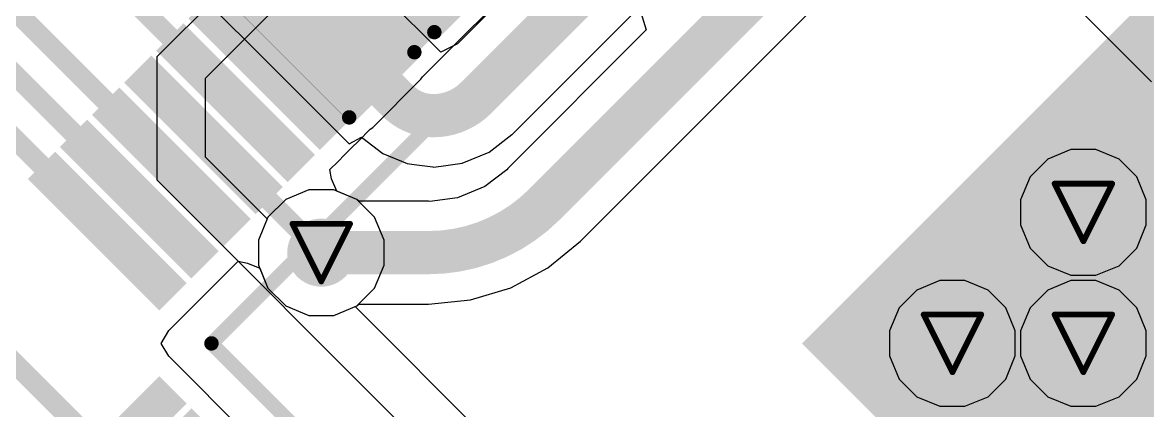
# Model space of a CAD drawing. Header units: inches. Extents: x 0 to 5359, y 0 to 5098.
# Drawn here: x 44.52 to 54.43, y 59.44 to 62.86 of the extents above; entities that cross this region are included whole.
import ezdxf

# ---------------------------------------------------------------- set-up
doc = ezdxf.new("R2010")
doc.units = ezdxf.units.IN
for name, color, linetype in [('Bottom Layer', 5, 'Continuous'), ('Bottom Overlay', 54, 'Continuous'), ('Bottom Paste', 16, 'Continuous'), ('Bottom Solder', 6, 'Continuous'), ('Drill Drawing', 1, 'Continuous'), ('Layer 1', 16, 'Continuous'), ('Layer 2', 76, 'Continuous'), ('Top Layer', 1, 'Continuous'), ('Top Overlay', 2, 'Continuous'), ('Top Paste', 8, 'Continuous'), ('Top Solder', 216, 'Continuous'), ('Via Holes', 16, 'Continuous')]:
    doc.layers.add(name, color=color, linetype=linetype)

# ---------------------------------------------------------------- blocks, each defined once
blk = doc.blocks.new('LQFP_128_EP_14_14__64')
at = {"layer": 'Top Layer'}
for points in [[(-2.499994999999999, -2.499995000000001), (-2.499995000000001, 2.499994999999999), (2.499994999999999, 2.499995000000001), (2.499995000000001, -2.499994999999999)], [(-6.84968404, -2.8997402), (-6.84968404, -3.0997398), (-8.34968104, -3.0997398), (-8.34968104, -2.8997402)], [(-6.84968404, -3.3000442), (-6.84968404, -3.5000438), (-8.34968104, -3.5000438), (-8.34968104, -3.3000442)], [(-6.849681499999999, -3.699840199999999), (-6.849681499999999, -3.8998398), (-8.3496785, -3.8998398), (-8.3496785, -3.699840199999999)], [(-6.84968404, -4.0998902), (-6.84968404, -4.2998898), (-8.34968104, -4.2998898), (-8.34968104, -4.0998902)], [(-6.849681499999999, -4.499940199999999), (-6.849681499999999, -4.6999398), (-8.3496785, -4.6999398), (-8.3496785, -4.499940199999999)], [(-6.849681499999999, -4.8999902), (-6.849681499999999, -5.099989799999999), (-8.3496785, -5.099989799999999), (-8.3496785, -4.8999902)], [(-6.84968404, -5.3000402), (-6.84968404, -5.5000398), (-8.34968104, -5.5000398), (-8.34968104, -5.3000402)], [(-6.849681499999999, -5.7000902), (-6.849681499999999, -5.9000898), (-8.3496785, -5.9000898), (-8.3496785, -5.7000902)], [(-6.849681499999999, -6.100140199999999), (-6.849681499999999, -6.3001398), (-8.3496785, -6.3001398), (-8.3496785, -6.100140199999999)], [(-6.3001398, -6.849681499999999), (-6.100140199999999, -6.849681499999999), (-6.100140199999999, -8.3496785), (-6.3001398, -8.3496785)]]:
    blk.add_hatch(color=1, dxfattribs=at).paths.add_polyline_path(points)
at = {"layer": 'Top Paste'}
for points in [[(-2.499994999999999, -2.499995000000001), (-2.499995000000001, 2.499994999999999), (2.499994999999999, 2.499995000000001), (2.499995000000001, -2.499994999999999)], [(-6.84968404, -2.8997402), (-6.84968404, -3.0997398), (-8.34968104, -3.0997398), (-8.34968104, -2.8997402)], [(-6.84968404, -3.3000442), (-6.84968404, -3.5000438), (-8.34968104, -3.5000438), (-8.34968104, -3.3000442)], [(-6.849681499999999, -3.699840199999999), (-6.849681499999999, -3.8998398), (-8.3496785, -3.8998398), (-8.3496785, -3.699840199999999)], [(-6.84968404, -4.0998902), (-6.84968404, -4.2998898), (-8.34968104, -4.2998898), (-8.34968104, -4.0998902)], [(-6.849681499999999, -4.499940199999999), (-6.849681499999999, -4.6999398), (-8.3496785, -4.6999398), (-8.3496785, -4.499940199999999)], [(-6.849681499999999, -4.8999902), (-6.849681499999999, -5.099989799999999), (-8.3496785, -5.099989799999999), (-8.3496785, -4.8999902)], [(-6.84968404, -5.3000402), (-6.84968404, -5.5000398), (-8.34968104, -5.5000398), (-8.34968104, -5.3000402)], [(-6.849681499999999, -5.7000902), (-6.849681499999999, -5.9000898), (-8.3496785, -5.9000898), (-8.3496785, -5.7000902)], [(-6.849681499999999, -6.100140199999999), (-6.849681499999999, -6.3001398), (-8.3496785, -6.3001398), (-8.3496785, -6.100140199999999)], [(-6.3001398, -6.849681499999999), (-6.100140199999999, -6.849681499999999), (-6.100140199999999, -8.3496785), (-6.3001398, -8.3496785)]]:
    blk.add_hatch(color=8, dxfattribs=at).paths.add_polyline_path(points)
at = {"layer": 'Top Solder'}
for points in [[(-2.569994859999999, -2.56999486), (-2.56999486, 2.569994859999999), (2.569994859999999, 2.56999486), (2.56999486, -2.569994859999999)], [(-6.779684179999999, -2.82974034), (-6.779684179999999, -3.16973966), (-8.4196809, -3.16973966), (-8.4196809, -2.82974034)], [(-6.779684179999999, -3.23004434), (-6.779684179999999, -3.57004366), (-8.4196809, -3.57004366), (-8.4196809, -3.23004434)], [(-6.77968164, -3.62984034), (-6.77968164, -3.96983966), (-8.419678359999999, -3.96983966), (-8.419678359999999, -3.62984034)], [(-6.779684179999999, -4.02989034), (-6.779684179999999, -4.36988966), (-8.4196809, -4.36988966), (-8.4196809, -4.02989034)], [(-6.77968164, -4.42994034), (-6.77968164, -4.76993966), (-8.419678359999999, -4.76993966), (-8.419678359999999, -4.42994034)], [(-6.77968164, -4.829990339999999), (-6.77968164, -5.16998966), (-8.419678359999999, -5.16998966), (-8.419678359999999, -4.829990339999999)], [(-6.779684179999999, -5.23004034), (-6.779684179999999, -5.57003966), (-8.4196809, -5.57003966), (-8.4196809, -5.23004034)], [(-6.77968164, -5.63009034), (-6.77968164, -5.970089659999999), (-8.419678359999999, -5.970089659999999), (-8.419678359999999, -5.63009034)], [(-6.77968164, -6.03014034), (-6.77968164, -6.37013966), (-8.419678359999999, -6.37013966), (-8.419678359999999, -6.03014034)], [(-6.37013966, -6.77968164), (-6.03014034, -6.77968164), (-6.03014034, -8.419678359999999), (-6.37013966, -8.419678359999999)], [(-5.970089659999999, -6.77968164), (-5.63009034, -6.77968164), (-5.63009034, -8.419678359999999), (-5.970089659999999, -8.419678359999999)]]:
    blk.add_hatch(color=216, dxfattribs=at).paths.add_polyline_path(points)
at = {"layer": 'Top Overlay'}
for points in [[(-6.249924, -6.249924, 0.127, 0.127, 0), (-6.249924, 6.249924, 0.127, 0.127, 0)], [(-6.249924, -6.249924, 0.127, 0.127, 0), (6.249924, -6.249924, 0.127, 0.127, 0)]]:
    blk.add_lwpolyline(points, format="xyseb", dxfattribs=at)
blk.add_lwpolyline([(-6.281674, -6.249924, 0.0635, 0.0635, 1), (-6.218173999999999, -6.249924, 0.0635, 0.0635, 1)], format="xyseb", close=True, dxfattribs=at)
blk.add_lwpolyline([(-6.281674, -6.249924, 0.0635, 0.0635, 1), (-6.218173999999999, -6.249924, 0.0635, 0.0635, 1)], format="xyseb", close=True, dxfattribs=at)
blk = doc.blocks.new('R___0402_B_164')
at = {"layer": 'Bottom Layer'}
for points in [[(-0.2413, 0.3175), (-0.2412999999999999, -0.3175), (-0.6985, -0.3175), (-0.6985, 0.3175)], [(0.6985, 0.3175), (0.6985, -0.3175), (0.2413, -0.3175), (0.2412999999999999, 0.3175)]]:
    blk.add_hatch(color=5, dxfattribs=at).paths.add_polyline_path(points)
at = {"layer": 'Bottom Paste'}
for points in [[(-0.2413, 0.3175), (-0.2412999999999999, -0.3175), (-0.6985, -0.3175), (-0.6985, 0.3175)], [(0.6985, 0.3175), (0.6985, -0.3175), (0.2413, -0.3175), (0.2412999999999999, 0.3175)]]:
    blk.add_hatch(color=16, dxfattribs=at).paths.add_polyline_path(points)
at = {"layer": 'Bottom Solder'}
for points in [[(-0.18629884, 0.37250116), (-0.1862988399999999, -0.37250116), (-0.75350116, -0.37250116), (-0.75350116, 0.37250116)], [(0.75350116, 0.37250116), (0.75350116, -0.37250116), (0.18629884, -0.37250116), (0.1862988399999999, 0.37250116)]]:
    blk.add_hatch(color=6, dxfattribs=at).paths.add_polyline_path(points)
at = {"layer": 'Bottom Overlay'}
for points in [[(0.7874, 0.4064, 0.127, 0.127, 0), (-0.7874, 0.4064, 0.127, 0.127, 0)], [(-0.7874, 0.4064, 0.127, 0.127, 0), (-0.7874, -0.4064, 0.127, 0.127, 0)], [(0.8128, 0.4318, 0.0032258, 0.0032258, 0), (-0.8128, 0.4318, 0.0032258, 0.0032258, 0)], [(0.7874, 0.4064, 0.127, 0.127, 0), (0.7874, -0.4064, 0.127, 0.127, 0)], [(0.7874, -0.4064, 0.127, 0.127, 0), (-0.7874, -0.4064, 0.127, 0.127, 0)]]:
    blk.add_lwpolyline(points, format="xyseb", dxfattribs=at)
for points in [[(-0.8191499999999999, 0.4064, 0.0635, 0.0635, 1), (-0.7556499999999999, 0.4064, 0.0635, 0.0635, 1)], [(-0.8191499999999999, 0.4064, 0.0635, 0.0635, 1), (-0.7556499999999999, 0.4064, 0.0635, 0.0635, 1)], [(-0.81360518, 0.4318, 0.0016129, 0.0016129, 1), (-0.8119948199999999, 0.4318, 0.0016129, 0.0016129, 1)], [(0.7556499999999999, 0.4064, 0.0635, 0.0635, 1), (0.8191499999999999, 0.4064, 0.0635, 0.0635, 1)], [(0.7556499999999999, 0.4064, 0.0635, 0.0635, 1), (0.8191499999999999, 0.4064, 0.0635, 0.0635, 1)], [(0.8119948199999999, 0.4318, 0.0016129, 0.0016129, 1), (0.81360518, 0.4318, 0.0016129, 0.0016129, 1)], [(-0.8191499999999999, -0.4064, 0.0635, 0.0635, 1), (-0.7556499999999999, -0.4064, 0.0635, 0.0635, 1)], [(-0.8191499999999999, -0.4064, 0.0635, 0.0635, 1), (-0.7556499999999999, -0.4064, 0.0635, 0.0635, 1)], [(0.7556499999999999, -0.4064, 0.0635, 0.0635, 1), (0.8191499999999999, -0.4064, 0.0635, 0.0635, 1)], [(0.7556499999999999, -0.4064, 0.0635, 0.0635, 1), (0.8191499999999999, -0.4064, 0.0635, 0.0635, 1)]]:
    blk.add_lwpolyline(points, format="xyseb", close=True, dxfattribs=at)
blk = doc.blocks.new('C___0402_B_350')
at = {"layer": 'Bottom Layer'}
for points in [[(-0.2413, 0.3175), (-0.2412999999999999, -0.3175), (-0.6985, -0.3175), (-0.6985, 0.3175)], [(0.6985, 0.3175), (0.6985, -0.3175), (0.2413, -0.3175), (0.2412999999999999, 0.3175)]]:
    blk.add_hatch(color=5, dxfattribs=at).paths.add_polyline_path(points)
at = {"layer": 'Bottom Paste'}
for points in [[(-0.2413, 0.3175), (-0.2412999999999999, -0.3175), (-0.6985, -0.3175), (-0.6985, 0.3175)], [(0.6985, 0.3175), (0.6985, -0.3175), (0.2413, -0.3175), (0.2412999999999999, 0.3175)]]:
    blk.add_hatch(color=16, dxfattribs=at).paths.add_polyline_path(points)
at = {"layer": 'Bottom Solder'}
for points in [[(-0.18130012, 0.37749988), (-0.18130012, -0.37749988), (-0.7584998799999999, -0.37749988), (-0.7584998799999999, 0.37749988)], [(0.7584998799999999, 0.37749988), (0.7584998799999999, -0.37749988), (0.18130012, -0.37749988), (0.18130012, 0.37749988)]]:
    blk.add_hatch(color=6, dxfattribs=at).paths.add_polyline_path(points)
at = {"layer": 'Bottom Overlay'}
for points in [[(-0.2794, 0.4064, 0.127, 0.127, 0), (-0.7874, 0.4064, 0.127, 0.127, 0)], [(-0.7874, 0.4064, 0.127, 0.127, 0), (-0.7874, -0.4064, 0.127, 0.127, 0)], [(0.7874, 0.4064, 0.127, 0.127, 0), (0.2794, 0.4064, 0.127, 0.127, 0)], [(0.7874, 0.4064, 0.127, 0.127, 0), (0.7874, -0.4064, 0.127, 0.127, 0)], [(-0.2794, -0.4064, 0.127, 0.127, 0), (-0.7874, -0.4064, 0.127, 0.127, 0)], [(0.7874, -0.4064, 0.127, 0.127, 0), (0.2794, -0.4064, 0.127, 0.127, 0)]]:
    blk.add_lwpolyline(points, format="xyseb", dxfattribs=at)
for points in [[(-0.8191499999999999, 0.4064, 0.0635, 0.0635, 1), (-0.7556499999999999, 0.4064, 0.0635, 0.0635, 1)], [(-0.8191499999999999, 0.4064, 0.0635, 0.0635, 1), (-0.7556499999999999, 0.4064, 0.0635, 0.0635, 1)], [(-0.31115, 0.4064, 0.0635, 0.0635, 1), (-0.24765, 0.4064, 0.0635, 0.0635, 1)], [(0.24765, 0.4064, 0.0635, 0.0635, 1), (0.31115, 0.4064, 0.0635, 0.0635, 1)], [(0.7556499999999999, 0.4064, 0.0635, 0.0635, 1), (0.8191499999999999, 0.4064, 0.0635, 0.0635, 1)], [(0.7556499999999999, 0.4064, 0.0635, 0.0635, 1), (0.8191499999999999, 0.4064, 0.0635, 0.0635, 1)], [(-0.8191499999999999, -0.4064, 0.0635, 0.0635, 1), (-0.7556499999999999, -0.4064, 0.0635, 0.0635, 1)], [(-0.8191499999999999, -0.4064, 0.0635, 0.0635, 1), (-0.7556499999999999, -0.4064, 0.0635, 0.0635, 1)], [(-0.31115, -0.4064, 0.0635, 0.0635, 1), (-0.24765, -0.4064, 0.0635, 0.0635, 1)], [(0.24765, -0.4064, 0.0635, 0.0635, 1), (0.31115, -0.4064, 0.0635, 0.0635, 1)], [(0.7556499999999999, -0.4064, 0.0635, 0.0635, 1), (0.8191499999999999, -0.4064, 0.0635, 0.0635, 1)], [(0.7556499999999999, -0.4064, 0.0635, 0.0635, 1), (0.8191499999999999, -0.4064, 0.0635, 0.0635, 1)]]:
    blk.add_lwpolyline(points, format="xyseb", close=True, dxfattribs=at)

msp = doc.modelspace()

# ---------------------------------------------------------------- hatches: boundary and pattern name
at = {"layer": 'Bottom Layer'}
h = msp.add_hatch(color=5, dxfattribs=at)
edge = h.paths.add_edge_path()
edge.add_arc((53.86606193999999, 61.1877491), 0.2999994, 0, 360)
h = msp.add_hatch(color=5, dxfattribs=at)
edge = h.paths.add_edge_path()
edge.add_arc((47.1490802, 60.83367564), 0.2999994, 0, 360)
h = msp.add_hatch(color=5, dxfattribs=at)
edge = h.paths.add_edge_path()
edge.add_arc((52.71206119999999, 60.03374581999999), 0.2999994, 0, 360)
h = msp.add_hatch(color=5, dxfattribs=at)
edge = h.paths.add_edge_path()
edge.add_arc((53.86606448, 60.03374581999999), 0.2999994, 0, 360)
at = {"layer": 'Layer 1'}
h = msp.add_hatch(color=16, dxfattribs=at)
edge = h.paths.add_edge_path()
edge.add_arc((53.86606193999999, 61.1877491), 0.2999994, 0, 360)
h = msp.add_hatch(color=16, dxfattribs=at)
edge = h.paths.add_edge_path()
edge.add_arc((47.1490802, 60.83367564), 0.2999994, 0, 360)
h = msp.add_hatch(color=16, dxfattribs=at)
edge = h.paths.add_edge_path()
edge.add_arc((52.71206119999999, 60.03374581999999), 0.2999994, 0, 360)
h = msp.add_hatch(color=16, dxfattribs=at)
edge = h.paths.add_edge_path()
edge.add_arc((53.86606448, 60.03374581999999), 0.2999994, 0, 360)
at = {"layer": 'Layer 2'}
h = msp.add_hatch(color=76, dxfattribs=at)
edge = h.paths.add_edge_path()
edge.add_arc((53.86606193999999, 61.1877491), 0.2999994, 0, 360)
h = msp.add_hatch(color=76, dxfattribs=at)
edge = h.paths.add_edge_path()
edge.add_arc((47.1490802, 60.83367564), 0.2999994, 0, 360)
h = msp.add_hatch(color=76, dxfattribs=at)
edge = h.paths.add_edge_path()
edge.add_arc((52.71206119999999, 60.03374581999999), 0.2999994, 0, 360)
h = msp.add_hatch(color=76, dxfattribs=at)
edge = h.paths.add_edge_path()
edge.add_arc((53.86606448, 60.03374581999999), 0.2999994, 0, 360)
at = {"layer": 'Top Layer'}
msp.add_hatch(color=1, dxfattribs=at).paths.add_polyline_path([(45.85034518, 63.68826226), (47.41900346, 62.11960397999999), (47.84366098, 62.54426149999999), (46.2750027, 64.11291978)])
h = msp.add_hatch(color=1, dxfattribs=at)
edge = h.paths.add_edge_path()
edge.add_arc((53.86606193999999, 61.1877491), 0.2999994, 0, 360)
h = msp.add_hatch(color=1, dxfattribs=at)
edge = h.paths.add_edge_path()
edge.add_arc((47.1490802, 60.83367564), 0.2999994, 0, 360)
h = msp.add_hatch(color=1, dxfattribs=at)
edge = h.paths.add_edge_path()
edge.add_arc((52.71206119999999, 60.03374581999999), 0.2999994, 0, 360)
h = msp.add_hatch(color=1, dxfattribs=at)
edge = h.paths.add_edge_path()
edge.add_arc((53.86606448, 60.03374581999999), 0.2999994, 0, 360)
at = {"layer": 'Via Holes'}
h = msp.add_hatch(color=7, dxfattribs=at)
edge = h.paths.add_edge_path()
edge.add_arc((53.86606193999999, 61.1877491), 0.1499997, 0, 360)
h = msp.add_hatch(color=7, dxfattribs=at)
edge = h.paths.add_edge_path()
edge.add_arc((47.1490802, 60.83367564), 0.1499997, 0, 360)
h = msp.add_hatch(color=7, dxfattribs=at)
edge = h.paths.add_edge_path()
edge.add_arc((52.71206119999999, 60.03374581999999), 0.1499997, 0, 360)
h = msp.add_hatch(color=7, dxfattribs=at)
edge = h.paths.add_edge_path()
edge.add_arc((53.86606448, 60.03374581999999), 0.1499997, 0, 360)

# ---------------------------------------------------------------- linework, layer by layer
at = {"layer": 'Bottom Layer'}
for p, q in [((49.43344444, 60.93546359999999), (52.73512186, 64.23714102)), ((49.42350034, 63.74902921999999), (48.34972296, 62.67525438)), ((48.2030024, 62.60022278), (47.53835043999999, 63.2648722)), ((46.04774128, 63.13903551999999), (46.71228147999999, 62.47449532)), ((48.83203594, 61.87570048), (49.94278048, 62.98644755999999)), ((49.95359071999999, 62.98892406), (50.01387, 62.79775603999999)), ((50.01387, 62.79775603999999), (48.792511, 61.57639704)), ((48.34972296, 62.67525438), (48.2030024, 62.60022278)), ((46.71228147999999, 62.47449532), (47.39477948, 61.79199731999999)), ((48.62794948, 61.71935585999999), (48.8294553, 61.87397582)), ((48.8294553, 61.87397582), (48.83203594, 61.87570048)), ((47.39477948, 61.79199731999999), (47.50322478, 61.85084658)), ((47.50322478, 61.85084658), (47.50338734, 61.85068402)), ((47.50338734, 61.85068402), (47.51408582, 61.84353646)), ((47.51408582, 61.84353646), (47.69033134, 61.70829669999999)), ((47.69033134, 61.70829669999999), (47.90583002, 61.61903347999999)), ((48.39118084, 61.62128392), (48.62794948, 61.71935585999999)), ((47.90583002, 61.61903347999999), (47.96878391999999, 61.61074546)), ((47.96878391999999, 61.61074546), (48.13222784, 61.58849252)), ((48.13222784, 61.58849252), (48.1370894, 61.58752478)), ((48.1370894, 61.58752478), (48.1370894, 61.58751969999999)), ((48.1370894, 61.58751969999999), (48.13710209999999, 61.58751716)), ((48.13710209999999, 61.58751716), (48.13713512, 61.58752478)), ((48.13713512, 61.58752478), (48.20429272, 61.59649098)), ((48.20429272, 61.59649098), (48.30835398, 61.6103797)), ((48.30835398, 61.6103797), (48.39118084, 61.62128392)), ((48.792511, 61.57639704), (48.78479956, 61.56485528)), ((48.78479956, 61.56485528), (48.59004506, 61.41541438)), ((47.0388823, 61.38767504), (46.83526574, 61.30333434)), ((47.2592781, 61.38767504), (47.0388823, 61.38767504)), ((47.46289466, 61.30333434), (47.2592781, 61.38767504)), ((48.59004506, 61.41541438), (48.35056116, 61.31621721999999)), ((46.83526574, 61.30333434), (46.6794215, 61.1474901)), ((47.47934624, 61.28688276), (47.46289466, 61.30333434)), ((48.09356396, 61.28688276), (47.47934624, 61.28688276)), ((48.10717836, 61.28417511999999), (48.09356396, 61.28688276)), ((48.35056116, 61.31621721999999), (48.10717836, 61.28417511999999)), ((46.6794215, 61.1474901), (46.5950808, 60.94387353999999)), ((46.5950808, 60.94387353999999), (46.5950808, 60.72347774)), ((49.14653366, 60.69946458), (49.43373908, 60.93516896000001)), ((49.43373908, 60.93516896000001), (49.43344444, 60.93546359999999)), ((46.5950808, 60.72347774), (46.6794215, 60.51986117999999)), ((48.81886095999999, 60.52431888), (49.14653366, 60.69946458)), ((46.6794215, 60.51986117999999), (46.83526574, 60.36401694)), ((48.46331684, 60.41646794), (48.81886095999999, 60.52431888)), ((48.09356396, 60.38004942), (48.46331684, 60.41646794)), ((46.83526574, 60.36401694), (47.0388823, 60.27967623999999)), ((47.2592781, 60.27967623999999), (47.46289466, 60.36401694)), ((47.46289466, 60.36401694), (47.47934624, 60.38046852)), ((47.47934624, 60.38046852), (48.09356396, 60.38046852)), ((48.09356396, 60.38046852), (48.09356396, 60.38004942)), ((47.0388823, 60.27967623999999), (47.2592781, 60.27967623999999))]:
    msp.add_line(p, q, dxfattribs=at)
for points in [[(49.11297772, 61.25593031999999, 0.3809999999999999, 0.3809999999999999, 0), (52.41465514, 64.55760774, 0.3809999999999999, 0.3809999999999999, 0)], [(48.51156922, 62.1961672, 0.3809999999999999, 0.3809999999999999, 0), (49.97749973999999, 63.66209772, 0.3809999999999999, 0.3809999999999999, 0)], [(47.45764194, 62.53735778, 0.3809999999999999, 0.3809999999999999, 0), (47.45764702, 62.53735778, 0.3809999999999999, 0.3809999999999999, 0)], [(47.45764702, 62.53735778, 0.3809999999999999, 0.3809999999999999, 0), (47.82368896, 62.1713133, 0.3809999999999999, 0.3809999999999999, 0)], [(48.51156922, 62.1961672, 0.3809999999999999, 0.3809999999999999, -0.1992946027840899), (48.13709447999999, 62.0407319, 0.3809999999999999, 0.3809999999999999, 0)], [(47.82368896, 62.1713133, 0.3809999999999999, 0.3809999999999999, 0), (47.82385152, 62.17115073999999, 0.3809999999999999, 0.3809999999999999, 0)], [(48.13709447999999, 62.0407319, 0.3809999999999999, 0.3809999999999999, -0.199868726056772), (47.82385152, 62.17115073999999, 0.3809999999999999, 0.3809999999999999, 0)], [(49.11297772, 61.25593031999999, 0.3809999999999999, 0.3809999999999999, -0.198912367379658), (48.09356396, 60.83367564, 0.3809999999999999, 0.3809999999999999, 0)], [(47.1490802, 60.83367564, 0.3809999999999999, 0.3809999999999999, 0), (48.09356396, 60.83367564, 0.3809999999999999, 0.3809999999999999, 0)]]:
    msp.add_lwpolyline(points, format="xyseb", dxfattribs=at)
for points in [[(47.36239193999999, 62.53735778, 0.1905, 0.1905, 1), (47.55289193999999, 62.53735778, 0.1905, 0.1905, 1)], [(47.36239702, 62.53735778, 0.1905, 0.1905, 1), (47.55289702, 62.53735778, 0.1905, 0.1905, 1)], [(47.36239702, 62.53735778, 0.1905, 0.1905, 1), (47.55289702, 62.53735778, 0.1905, 0.1905, 1)], [(48.41631922, 62.1961672, 0.1905, 0.1905, 1), (48.60681922, 62.1961672, 0.1905, 0.1905, 1)], [(48.41631922, 62.1961672, 0.1905, 0.1905, 1), (48.60681922, 62.1961672, 0.1905, 0.1905, 1)], [(47.72843896, 62.1713133, 0.1905, 0.1905, 1), (47.91893896, 62.1713133, 0.1905, 0.1905, 1)], [(47.72843896, 62.1713133, 0.1905, 0.1905, 1), (47.91893896, 62.1713133, 0.1905, 0.1905, 1)], [(47.72860152, 62.17115073999999, 0.1905, 0.1905, 1), (47.91910151999999, 62.17115073999999, 0.1905, 0.1905, 1)], [(47.72860152, 62.17115073999999, 0.1905, 0.1905, 1), (47.91910151999999, 62.17115073999999, 0.1905, 0.1905, 1)], [(48.04184448, 62.0407319, 0.1905, 0.1905, 1), (48.23234447999999, 62.0407319, 0.1905, 0.1905, 1)], [(48.04184448, 62.0407319, 0.1905, 0.1905, 1), (48.23234447999999, 62.0407319, 0.1905, 0.1905, 1)], [(49.01772772, 61.25593031999999, 0.1905, 0.1905, 1), (49.20822772, 61.25593031999999, 0.1905, 0.1905, 1)], [(49.01772772, 61.25593031999999, 0.1905, 0.1905, 1), (49.20822772, 61.25593031999999, 0.1905, 0.1905, 1)], [(47.0538302, 60.83367564, 0.1905, 0.1905, 1), (47.24433019999999, 60.83367564, 0.1905, 0.1905, 1)], [(47.99831396, 60.83367564, 0.1905, 0.1905, 1), (48.18881396, 60.83367564, 0.1905, 0.1905, 1)], [(47.99831396, 60.83367564, 0.1905, 0.1905, 1), (48.18881396, 60.83367564, 0.1905, 0.1905, 1)]]:
    msp.add_lwpolyline(points, format="xyseb", close=True, dxfattribs=at)
at = {"layer": 'Drill Drawing'}
for points in [[(53.61206194, 61.44174909999999, 0.0508, 0.0508, 0), (54.12006194, 61.44174909999999, 0.0508, 0.0508, 0)], [(53.61206194, 61.44174909999999, 0.0508, 0.0508, 0), (53.86606193999999, 60.93374909999999, 0.0508, 0.0508, 0)], [(53.86606193999999, 60.93374909999999, 0.0508, 0.0508, 0), (54.12006194, 61.44174909999999, 0.0508, 0.0508, 0)], [(46.8950802, 61.08767563999999, 0.0508, 0.0508, 0), (47.4030802, 61.08767563999999, 0.0508, 0.0508, 0)], [(46.8950802, 61.08767563999999, 0.0508, 0.0508, 0), (47.1490802, 60.57967564, 0.0508, 0.0508, 0)], [(47.1490802, 60.57967564, 0.0508, 0.0508, 0), (47.4030802, 61.08767563999999, 0.0508, 0.0508, 0)], [(52.4580612, 60.28774582, 0.0508, 0.0508, 0), (52.9660612, 60.28774582, 0.0508, 0.0508, 0)], [(52.4580612, 60.28774582, 0.0508, 0.0508, 0), (52.71206119999999, 59.77974582, 0.0508, 0.0508, 0)], [(52.71206119999999, 59.77974582, 0.0508, 0.0508, 0), (52.9660612, 60.28774582, 0.0508, 0.0508, 0)], [(53.61206447999999, 60.28774582, 0.0508, 0.0508, 0), (54.12006448, 60.28774582, 0.0508, 0.0508, 0)], [(53.61206447999999, 60.28774582, 0.0508, 0.0508, 0), (53.86606448, 59.77974582, 0.0508, 0.0508, 0)], [(53.86606448, 59.77974582, 0.0508, 0.0508, 0), (54.12006448, 60.28774582, 0.0508, 0.0508, 0)]]:
    msp.add_lwpolyline(points, format="xyseb", dxfattribs=at)
for points in [[(53.59936193999999, 61.44174909999999, 0.0254, 0.0254, 1), (53.62476193999999, 61.44174909999999, 0.0254, 0.0254, 1)], [(53.59936193999999, 61.44174909999999, 0.0254, 0.0254, 1), (53.62476193999999, 61.44174909999999, 0.0254, 0.0254, 1)], [(54.10736194, 61.44174909999999, 0.0254, 0.0254, 1), (54.13276193999999, 61.44174909999999, 0.0254, 0.0254, 1)], [(54.10736194, 61.44174909999999, 0.0254, 0.0254, 1), (54.13276193999999, 61.44174909999999, 0.0254, 0.0254, 1)], [(46.8823802, 61.08767563999999, 0.0254, 0.0254, 1), (46.9077802, 61.08767563999999, 0.0254, 0.0254, 1)], [(46.8823802, 61.08767563999999, 0.0254, 0.0254, 1), (46.9077802, 61.08767563999999, 0.0254, 0.0254, 1)], [(47.3903802, 61.08767563999999, 0.0254, 0.0254, 1), (47.41578019999999, 61.08767563999999, 0.0254, 0.0254, 1)], [(47.3903802, 61.08767563999999, 0.0254, 0.0254, 1), (47.41578019999999, 61.08767563999999, 0.0254, 0.0254, 1)], [(53.85336194, 60.93374909999999, 0.0254, 0.0254, 1), (53.87876194, 60.93374909999999, 0.0254, 0.0254, 1)], [(53.85336194, 60.93374909999999, 0.0254, 0.0254, 1), (53.87876194, 60.93374909999999, 0.0254, 0.0254, 1)], [(47.1363802, 60.57967564, 0.0254, 0.0254, 1), (47.1617802, 60.57967564, 0.0254, 0.0254, 1)], [(47.1363802, 60.57967564, 0.0254, 0.0254, 1), (47.1617802, 60.57967564, 0.0254, 0.0254, 1)], [(52.44536119999999, 60.28774582, 0.0254, 0.0254, 1), (52.47076119999999, 60.28774582, 0.0254, 0.0254, 1)], [(52.44536119999999, 60.28774582, 0.0254, 0.0254, 1), (52.47076119999999, 60.28774582, 0.0254, 0.0254, 1)], [(52.9533612, 60.28774582, 0.0254, 0.0254, 1), (52.97876119999999, 60.28774582, 0.0254, 0.0254, 1)], [(52.9533612, 60.28774582, 0.0254, 0.0254, 1), (52.97876119999999, 60.28774582, 0.0254, 0.0254, 1)], [(53.59936448, 60.28774582, 0.0254, 0.0254, 1), (53.62476448, 60.28774582, 0.0254, 0.0254, 1)], [(53.59936448, 60.28774582, 0.0254, 0.0254, 1), (53.62476448, 60.28774582, 0.0254, 0.0254, 1)], [(54.10736448, 60.28774582, 0.0254, 0.0254, 1), (54.13276448, 60.28774582, 0.0254, 0.0254, 1)], [(54.10736448, 60.28774582, 0.0254, 0.0254, 1), (54.13276448, 60.28774582, 0.0254, 0.0254, 1)], [(52.69936119999999, 59.77974582, 0.0254, 0.0254, 1), (52.7247612, 59.77974582, 0.0254, 0.0254, 1)], [(52.69936119999999, 59.77974582, 0.0254, 0.0254, 1), (52.7247612, 59.77974582, 0.0254, 0.0254, 1)], [(53.85336448, 59.77974582, 0.0254, 0.0254, 1), (53.87876447999999, 59.77974582, 0.0254, 0.0254, 1)], [(53.85336448, 59.77974582, 0.0254, 0.0254, 1), (53.87876447999999, 59.77974582, 0.0254, 0.0254, 1)]]:
    msp.add_lwpolyline(points, format="xyseb", close=True, dxfattribs=at)
at = {"layer": 'Layer 1'}
for p, q in [((47.0388823, 61.38767504), (46.83526574, 61.30333434)), ((47.2592781, 61.38767504), (47.0388823, 61.38767504)), ((47.46289466, 61.30333434), (47.2592781, 61.38767504)), ((46.83526574, 61.30333434), (46.6794215, 61.1474901)), ((47.6187389, 61.1474901), (47.46289466, 61.30333434)), ((46.6794215, 61.1474901), (46.5950808, 60.94387353999999)), ((47.7030796, 60.94387353999999), (47.6187389, 61.1474901)), ((46.5950808, 60.94387353999999), (46.5950808, 60.72347774)), ((47.7030796, 60.72347774), (47.7030796, 60.94387353999999)), ((46.5950808, 60.72347774), (46.6794215, 60.51986117999999)), ((47.6187389, 60.51986117999999), (47.7030796, 60.72347774)), ((46.6794215, 60.51986117999999), (46.83526574, 60.36401694)), ((47.46289466, 60.36401694), (47.6187389, 60.51986117999999)), ((46.83526574, 60.36401694), (47.0388823, 60.27967623999999)), ((47.2592781, 60.27967623999999), (47.46289466, 60.36401694)), ((47.0388823, 60.27967623999999), (47.2592781, 60.27967623999999))]:
    msp.add_line(p, q, dxfattribs=at)
at = {"layer": 'Layer 2'}
for p, q in [((46.12855138, 62.37148562), (49.93356027999999, 66.17650468)), ((48.26007112, 65.11809938), (45.70025912, 62.55828738)), ((51.78983291999999, 65.015872), (54.46606328, 62.33964163999999)), ((45.70025912, 62.55828738), (45.70025912, 61.47451509999999)), ((46.12855392, 61.6764832), (46.12855138, 62.37148562)), ((46.67301561999999, 61.1320215), (46.12855392, 61.6764832)), ((53.75586404, 61.7417485), (53.55224747999999, 61.65740779999999)), ((53.97625984, 61.7417485), (53.75586404, 61.7417485)), ((54.1798764, 61.65740779999999), (53.97625984, 61.7417485)), ((53.55224747999999, 61.65740779999999), (53.39640323999999, 61.50156356)), ((54.33572063999999, 61.50156356), (54.1798764, 61.65740779999999)), ((45.70025912, 61.47451509999999), (50.00112173999999, 57.17365248)), ((53.39640323999999, 61.50156356), (53.31206253999999, 61.29794699999999)), ((54.42006134, 61.29794699999999), (54.33572063999999, 61.50156356)), ((47.0388823, 61.38767504), (46.83526574, 61.30333434)), ((47.2592781, 61.38767504), (47.0388823, 61.38767504)), ((47.46289466, 61.30333434), (47.2592781, 61.38767504)), ((46.83526574, 61.30333434), (46.6794215, 61.1474901)), ((47.6187389, 61.1474901), (47.46289466, 61.30333434)), ((53.31206253999999, 61.29794699999999), (53.31206253999999, 61.0775512)), ((54.42006134, 61.0775512), (54.42006134, 61.29794699999999)), ((46.6794215, 61.1474901), (46.67301561999999, 61.1320215)), ((47.7030796, 60.94387353999999), (47.6187389, 61.1474901)), ((53.31206253999999, 61.0775512), (53.39640323999999, 60.87393463999999)), ((54.33572063999999, 60.87393463999999), (54.42006134, 61.0775512)), ((47.7030796, 60.72347774), (47.7030796, 60.94387353999999)), ((53.39640323999999, 60.87393463999999), (53.55224747999999, 60.7180904)), ((54.1798764, 60.7180904), (54.33572063999999, 60.87393463999999)), ((47.6187389, 60.51986117999999), (47.7030796, 60.72347774)), ((53.55224747999999, 60.7180904), (53.75586404, 60.6337497)), ((53.97625984, 60.6337497), (54.1798764, 60.7180904)), ((52.6018633, 60.58774522), (52.39824674, 60.50340451999999)), ((52.8222591, 60.58774522), (52.6018633, 60.58774522)), ((53.02587566, 60.50340451999999), (52.8222591, 60.58774522)), ((53.75586658, 60.58774522), (53.55225002, 60.50340451999999)), ((53.75586404, 60.6337497), (53.97625984, 60.6337497)), ((53.97626237999999, 60.58774522), (53.75586658, 60.58774522)), ((54.17987894, 60.50340451999999), (53.97626237999999, 60.58774522)), ((47.46289466, 60.36401694), (47.6187389, 60.51986117999999)), ((52.39824674, 60.50340451999999), (52.2424025, 60.34756028)), ((53.1817199, 60.34756028), (53.02587566, 60.50340451999999)), ((53.55225002, 60.50340451999999), (53.39640578, 60.34756028)), ((54.33572318, 60.34756028), (54.17987894, 60.50340451999999)), ((47.44742606, 60.35761105999999), (47.46289466, 60.36401694)), ((51.79047808, 56.01455904), (47.44742606, 60.35761105999999)), ((52.2424025, 60.34756028), (52.1580618, 60.14394372)), ((53.2660606, 60.14394372), (53.1817199, 60.34756028)), ((53.39640578, 60.34756028), (53.31206508, 60.14394372)), ((54.42006388, 60.14394372), (54.33572318, 60.34756028)), ((52.1580618, 60.14394372), (52.1580618, 59.92354792)), ((53.2660606, 59.92354792), (53.2660606, 60.14394372)), ((53.31206508, 60.14394372), (53.31206508, 59.92354792)), ((54.42006388, 59.92354792), (54.42006388, 60.14394372)), ((52.1580618, 59.92354792), (52.2424025, 59.71993135999999)), ((53.1817199, 59.71993135999999), (53.2660606, 59.92354792)), ((53.31206508, 59.92354792), (53.39640578, 59.71993135999999)), ((54.33572318, 59.71993135999999), (54.42006388, 59.92354792)), ((52.2424025, 59.71993135999999), (52.39824674, 59.56408712)), ((53.02587566, 59.56408712), (53.1817199, 59.71993135999999)), ((53.39640578, 59.71993135999999), (53.55225002, 59.56408712)), ((54.17987894, 59.56408712), (54.33572318, 59.71993135999999)), ((52.39824674, 59.56408712), (52.6018633, 59.47974641999999)), ((52.8222591, 59.47974641999999), (53.02587566, 59.56408712)), ((53.55225002, 59.56408712), (53.75586658, 59.47974641999999)), ((53.97626237999999, 59.47974641999999), (54.17987894, 59.56408712)), ((52.6018633, 59.47974641999999), (52.8222591, 59.47974641999999)), ((53.75586658, 59.47974641999999), (53.97626237999999, 59.47974641999999))]:
    msp.add_line(p, q, dxfattribs=at)
at = {"layer": 'Top Layer'}
for p, q in [((48.26745743999999, 62.60884353999999), (48.99496678, 63.33635288)), ((48.04096055999999, 62.3823492), (48.26745743999999, 62.60884353999999)), ((48.02678735999999, 62.36113766), (48.04096055999999, 62.3823492)), ((47.6021273, 61.9364776), (48.02678735999999, 62.36113766)), ((47.47595534, 61.81734144), (47.58092337999999, 61.92230948)), ((47.58092337999999, 61.92230948), (47.6021273, 61.9364776)), ((47.41900854, 61.76038956), (47.47595534, 61.81734144)), ((47.29693106, 61.63831715999999), (47.35387786, 61.69525888)), ((47.35387786, 61.69525888), (47.41900854, 61.76038956)), ((47.41900854, 61.76038956), (47.41900854, 61.76038956)), ((47.22408894, 61.56547504), (47.29693106, 61.63831715999999)), ((47.24044653999999, 61.48282852), (47.22408894, 61.56547504)), ((47.28647388, 61.37641014), (47.24044653999999, 61.48282852)), ((47.46289466, 61.30333434), (47.28647388, 61.37641014)), ((47.6187389, 61.1474901), (47.46289466, 61.30333434)), ((47.7030796, 60.94387353999999), (47.6187389, 61.1474901)), ((47.7030796, 60.72347774), (47.7030796, 60.94387353999999)), ((45.8059155, 60.1473016), (46.4172808, 60.75866689999999)), ((46.4172808, 60.75866689999999), (46.49992732, 60.7423093)), ((46.49992732, 60.7423093), (46.6063457, 60.69628196)), ((46.6063457, 60.69628196), (46.6794215, 60.51986117999999)), ((47.6187389, 60.51986117999999), (47.7030796, 60.72347774)), ((46.6794215, 60.51986117999999), (46.83526574, 60.36401694)), ((47.46289466, 60.36401694), (47.6187389, 60.51986117999999)), ((46.83526574, 60.36401694), (47.0388823, 60.27967623999999)), ((47.2592781, 60.27967623999999), (47.46289466, 60.36401694)), ((47.0388823, 60.27967623999999), (47.2592781, 60.27967623999999)), ((45.7390373, 60.03374581999999), (45.8059155, 60.1473016)), ((45.8059155, 59.92019004), (45.7390373, 60.03374581999999)), ((46.57036914, 59.1557364), (45.8059155, 59.92019004))]:
    msp.add_line(p, q, dxfattribs=at)
for points in [[(42.65000614, 66.4642562, 0.1778, 0.1778, 0), (46.67650558, 62.4377593, 0.1778, 0.1778, 0)], [(42.44305963999999, 66.10544564, 0.1778, 0.1778, 0), (46.39362832, 62.15487949999999, 0.1778, 0.1778, 0)], [(41.61507044, 65.80192579999999, 0.1778, 0.1778, 0), (45.82787126, 61.58912497999999, 0.1778, 0.1778, 0)], [(41.4682051, 65.383029, 0.1778, 0.1778, 0), (45.544994, 61.30624263999999, 0.1778, 0.1778, 0)], [(42.21709362, 64.0683885, 0.1778, 0.1778, 0), (45.26211674, 61.02336538, 0.1778, 0.1778, 0)], [(40.65099312, 63.65523971999999, 0.1778, 0.1778, 0), (45.2621142, 59.04411864, 0.1778, 0.1778, 0)], [(46.95938538, 62.7206391, 0.1778, 0.1778, 0), (46.95938538, 62.72064164, 0.1778, 0.1778, 0)], [(46.11075106, 61.87200478, 0.1778, 0.1778, 0), (47.1490802, 60.83367564, 0.1778, 0.1778, 0)]]:
    msp.add_lwpolyline(points, format="xyseb", dxfattribs=at)
for points in [[(46.91493538, 62.72064164, 0.08889999999999999, 0.08889999999999999, 1), (47.00383538, 62.72064164, 0.08889999999999999, 0.08889999999999999, 1)], [(46.91493538, 62.7206391, 0.08889999999999999, 0.08889999999999999, 1), (47.00383538, 62.7206391, 0.08889999999999999, 0.08889999999999999, 1)], [(46.63205557999999, 62.4377593, 0.08889999999999999, 0.08889999999999999, 1), (46.72095557999999, 62.4377593, 0.08889999999999999, 0.08889999999999999, 1)], [(46.34917832, 62.15487949999999, 0.08889999999999999, 0.08889999999999999, 1), (46.43807832, 62.15487949999999, 0.08889999999999999, 0.08889999999999999, 1)], [(46.06630105999999, 61.87200478, 0.08889999999999999, 0.08889999999999999, 1), (46.15520106, 61.87200478, 0.08889999999999999, 0.08889999999999999, 1)], [(45.78342126, 61.58912497999999, 0.08889999999999999, 0.08889999999999999, 1), (45.87232126, 61.58912497999999, 0.08889999999999999, 0.08889999999999999, 1)], [(45.500544, 61.30624263999999, 0.08889999999999999, 0.08889999999999999, 1), (45.58944399999999, 61.30624263999999, 0.08889999999999999, 0.08889999999999999, 1)], [(45.21766674, 61.02336538, 0.08889999999999999, 0.08889999999999999, 1), (45.30656674, 61.02336538, 0.08889999999999999, 0.08889999999999999, 1)], [(47.1046302, 60.83367564, 0.08889999999999999, 0.08889999999999999, 1), (47.1935302, 60.83367564, 0.08889999999999999, 0.08889999999999999, 1)]]:
    msp.add_lwpolyline(points, format="xyseb", close=True, dxfattribs=at)

# ---------------------------------------------------------------- block references
for name, p, rotation in [('LQFP_128_EP_14_14__64', (55.02006268, 60.03374581999999), 315), ('C___0402_B_350', (47.87616535999999, 63.62064492), 135), ('R___0402_B_164', (47.12537183999999, 62.86962788), 135)]:
    msp.add_blockref(name, p, dxfattribs=dict(rotation=rotation))

doc.saveas('drawing.dxf')
